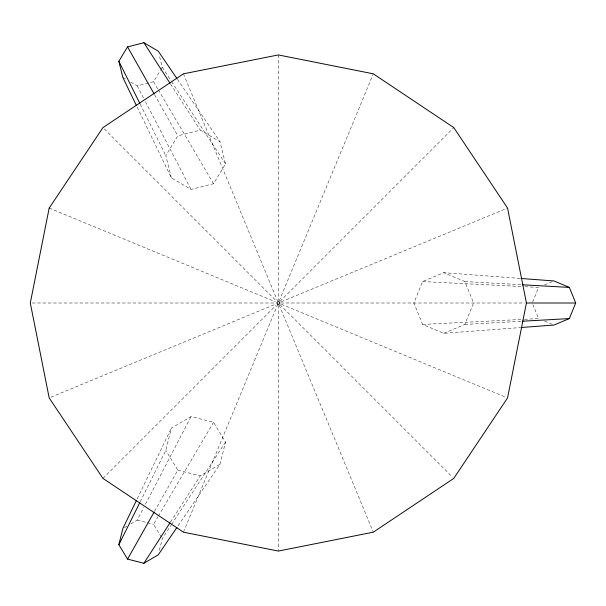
<?xml version="1.0" encoding="UTF-8"?>
<svg xmlns="http://www.w3.org/2000/svg" width="606" height="606" viewBox="0 0 606 606"><rect width="100%" height="100%" fill="white"/><g stroke="black" fill="none" stroke-linecap="round" stroke-linejoin="round"><path stroke-width="0.45" stroke-dasharray="3.03 2.27" d="M140.236 501.768L165.824 450.379L171.316 428.177L191.079 416.542L213.532 422.291L225.53 442.062L220.031 464.264L177.437 526.72M159.378 550.339L162.264 538.673L171.074 525.213M520.069 278.404L443.736 272.685L422.632 281.563L413.89 303L422.632 324.437L443.736 333.315L520.069 327.596M443.736 333.315L464.847 324.437L473.589 303L464.847 281.563L443.736 272.685M532.636 302.136L538.636 287.411L524.493 286.699M183.436 532.182L277.472 305.144M279.252 300.856L373.296 73.818M137.214 498.799L171.316 428.177M130.82 523.879L137.206 520.115L143.728 507.586M145.463 504.245L191.079 416.542M154.553 511.328L177.816 470.15L165.824 450.379M161.294 537.075L153.538 524.296L157.855 516.956M158.34 516.138L213.532 422.291M130.82 82.121L137.206 85.885L153.538 81.704L160.325 70.523M160.81 69.72L162.264 67.327L159.378 55.661M171.316 177.823L165.824 155.621L177.816 135.85L200.275 130.101L220.031 141.736L225.53 163.938L213.532 183.709L191.079 189.458L171.316 177.823L137.214 107.201M170.544 521.971L200.275 475.899L220.031 464.264M171.596 524.417L225.53 442.062M102.959 478.407L276.056 305.31M280.01 301.356L453.773 127.593M124.435 527.637L126.828 526.228M544.612 284.896L552.286 281.669M50.927 397.21L275.344 304.25M281.381 301.75L507.548 208.07M464.847 324.437L521.334 321.278M422.632 324.437L523.546 319.354M524.493 319.301L538.636 318.589L532.985 304.735M32.194 303L276.041 303M280.684 303L524.766 303M422.632 281.563L523.546 286.646M464.847 281.563L521.334 284.722M177.816 470.15L200.275 475.899M137.206 520.115L153.538 524.296M49.184 208.07L275.344 301.75M281.381 304.25L505.798 397.21M544.612 321.104L552.286 324.331M122.836 77.424L126.828 79.772M104.293 128.926L276.056 300.69M280.01 304.644L452.432 477.073M177.437 79.28L220.031 141.736M162.264 67.327L171.074 80.787M171.596 81.583L225.53 163.938M170.544 84.029L200.275 130.101M153.538 81.704L157.855 89.044M158.34 89.862L213.532 183.709M154.553 94.672L177.816 135.85M137.206 85.885L143.728 98.414M145.463 101.755L191.079 189.458M140.236 104.232L165.824 155.621M183.436 73.818L277.472 300.856M279.252 305.144L373.296 532.182M278.366 54.934L278.366 300.674M278.366 305.326L278.366 551.066"/><path stroke-width="0.91" d="M176.899 527.5L158.264 554.823L143.895 563.285L127.563 559.103L118.844 544.726L122.836 528.576L136.395 500.495M521.008 327.52L553.99 325.051L569.345 318.589L575.7 303L569.345 287.411L553.99 280.949L521.008 278.48M118.844 544.726L139.819 502.609M127.563 559.103L154.083 512.153M136.395 105.505L122.836 77.424L118.844 61.274L127.563 46.897L143.895 42.715L158.264 51.177L176.899 78.5M143.895 563.285L170.028 522.766M522.274 321.225L569.345 318.589M526.538 303L575.7 303M522.274 284.775L569.345 287.411M143.895 42.715L170.028 83.234M127.563 46.897L154.083 93.847M118.844 61.274L139.819 103.391M49.184 208.07L30.3 303L49.184 397.93L102.959 478.407L183.436 532.182L278.366 551.066L373.296 532.182L453.773 478.407L507.548 397.93L526.425 303L507.548 208.07L453.773 127.593L373.296 73.818L278.366 54.934L183.436 73.818L102.959 127.593L49.184 208.07M277.677 304.197A1.379 1.379 0 0 0 279.745 303A1.379 1.379 0 0 0 277.677 301.803A1.379 1.379 0 0 0 277.677 304.197"/></g></svg>
